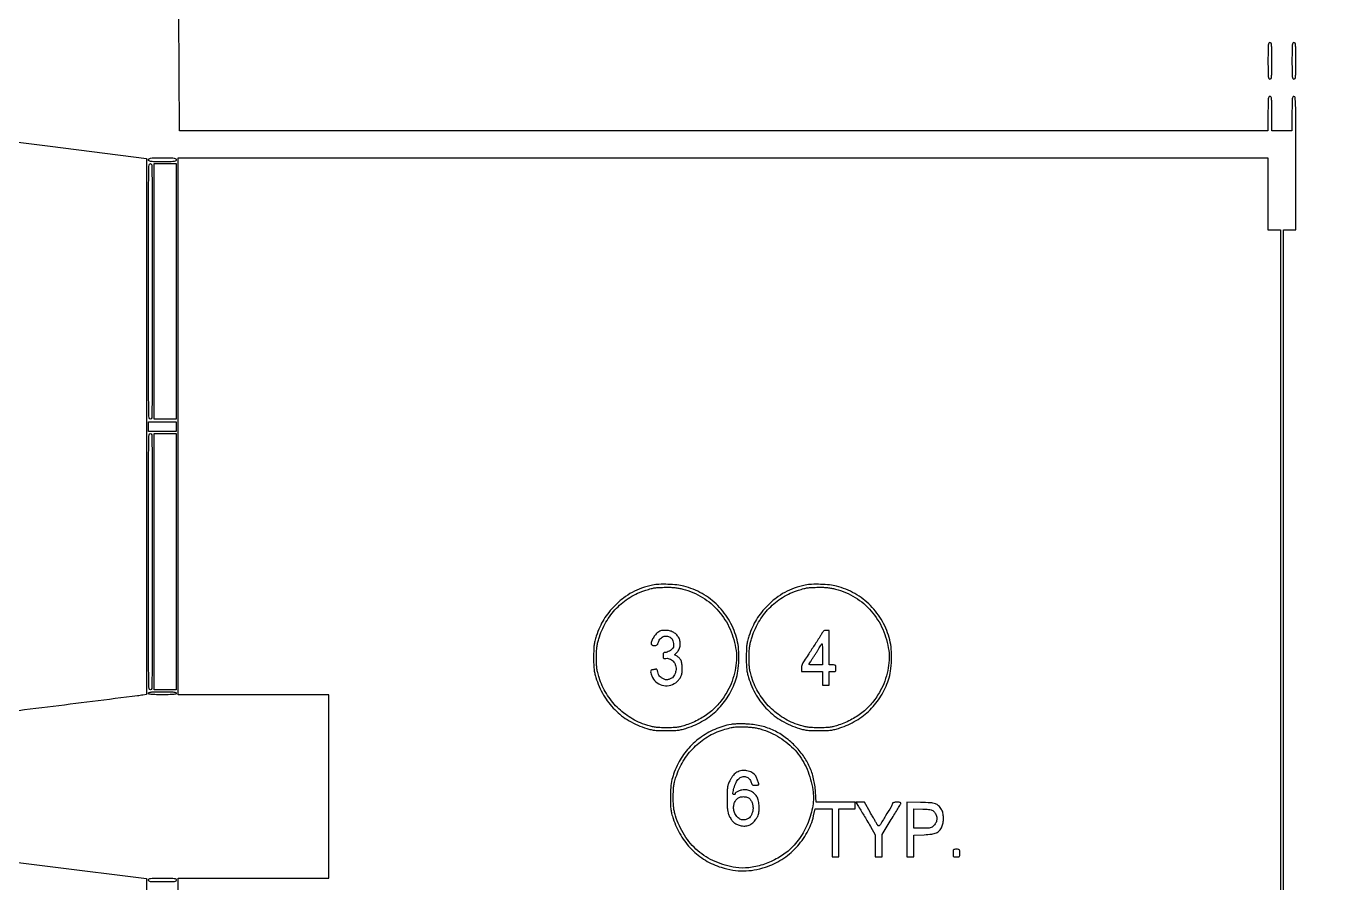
# Model space of a CAD drawing. Extents: x 0 to 1066, y 0 to 761.
# Drawn here: x 109.9 to 224.7, y 477.1 to 552.5 of the extents above; entities that cross this region are included whole.
import ezdxf

# ---------------------------------------------------------------- set-up
doc = ezdxf.new("R2010")
doc.units = 0
doc.header["$MEASUREMENT"] = 0

msp = doc.modelspace()

# ---------------------------------------------------------------- linework, layer by layer
for points in [[(183.390323, 95.266879, 0.000001), (192.989143, 95.254457, 0.000118)], [(111.744029, 619.446938, -0.000004), (103.636415, 618.433797, -0.031087)], [(119.687361, 556.989835, -0.000014), (111.744029, 555.996938, -0.000004), (103.636415, 554.983797, -0.031087)], [(103.5081, 543.008965), (111.98925, 541.95038), (120.4704, 540.891794), (120.4704, 517.273833), (120.4704, 493.655872), (120.15315, 493.605739, -0.008087), (119.687361, 493.539835, -0.000014), (111.744029, 492.546938, -0.000004), (103.636415, 491.533797, -0.031087)], [(103.5081, 479.558965), (111.98925, 478.50038), (120.4704, 477.441794), (120.4704, 453.823833), (120.4704, 430.205872), (120.15315, 430.155739, -0.008087), (119.687361, 430.089835, -0.000014), (111.744029, 429.096938, -0.000004), (103.636415, 428.083797, -0.031087)], [(220.6368, 451.2564), (220.6368, 492.9219), (220.6368, 534.5874), (221.1867, 534.5874), (221.7366, 534.5874), (221.7366, 540.4671, 0.000378), (221.733665, 544.347513, 0.006814), (221.714841, 545.590687, 0.013063), (221.678946, 546.243944, 0.390678), (221.5674, 546.3468, 0.271649), (221.471462, 546.290524, 0.100119), (221.4217, 546.1353, 0.025908), (221.40162, 545.79451, 0.001762), (221.3982, 544.824), (221.3982, 543.3012), (220.5099, 543.3012), (219.6216, 543.3012), (219.6216, 544.824, 0.001762), (219.61818, 545.79451, 0.025908), (219.5981, 546.1353, 0.100119), (219.548338, 546.290524, 0.271649), (219.4524, 546.3468, 0.271649), (219.356462, 546.290524, 0.100119), (219.3067, 546.1353, 0.025908), (219.28662, 545.79451, 0.001762), (219.2832, 544.824), (219.2832, 543.3012), (171.328985, 543.3012), (123.374771, 543.3012), (123.318524, 553.64355, -0.000681)], [(352.558836, 95.240684, -0.000004), (375.624384, 95.211821, -0.198594)], [(479.458836, 95.240684, -0.000004), (502.524384, 95.211821, -0.198594)], [(289.192229, 95.24091, -0.000004), (312.172908, 95.212432, -0.198597)], [(393.551703, 95.267421, -0.000028), (416.092229, 95.24091, -0.000004), (439.072908, 95.212432, -0.198597)], [(542.992229, 95.24091, -0.000004), (565.972908, 95.212432, -0.198597)], [(606.442229, 95.24091, -0.000004), (629.422908, 95.212432, -0.198597)], [(119.687361, 366.639835, -0.000014), (111.744029, 365.646938, -0.000004), (103.636415, 364.633797, -0.031087)]]:
    msp.add_lwpolyline(points, format="xyb")
for points in [[(409.06215, 749.15415), (40.8618, 749.132981), (40.8618, 380.65769), (40.8618, 12.1824), (501.2973, 12.1824), (961.7328, 12.1824), (961.7328, 380.646631), (961.7328, 749.110861), (961.41555, 749.1633, 0.040886), (961.153339, 749.184871, 0.000002), (934.190609, 749.194398, 0.000089), (904.448031, 749.199508, 0.000054), (869.1804, 749.195529, -0.000029), (813.61687, 749.186499, -0.000004), (696.10453, 749.175037, -0.000004), (556.774728, 749.163736, -0.000004)], [(219.2832, 549.477, 0.001648), (219.286584, 548.450009, 0.024577), (219.306576, 548.091675, 0.094461), (219.356001, 547.927989, 0.279234), (219.4524, 547.8696, 0.279234), (219.548799, 547.927989, 0.094461), (219.598224, 548.091675, 0.024577), (219.618216, 548.450009, 0.001648), (219.6216, 549.477, 0.001648), (219.618216, 550.503991, 0.024577), (219.598224, 550.862325, 0.094461), (219.548799, 551.026011, 0.279234), (219.4524, 551.0844, 0.279234), (219.356001, 551.026011, 0.094461), (219.306576, 550.862325, 0.024577), (219.286584, 550.503991, 0.001648)], [(221.3982, 549.477, 0.001648), (221.401584, 548.450009, 0.024577), (221.421576, 548.091675, 0.094461), (221.471001, 547.927989, 0.279234), (221.5674, 547.8696, 0.279234), (221.663799, 547.927989, 0.094461), (221.713224, 548.091675, 0.024577), (221.733216, 548.450009, 0.001648), (221.7366, 549.477, 0.001648), (221.733216, 550.503991, 0.024577), (221.713224, 550.862325, 0.094461), (221.663799, 551.026011, 0.279234), (221.5674, 551.0844, 0.279234), (221.471001, 551.026011, 0.094461), (221.421576, 550.862325, 0.024577), (221.401584, 550.503991, 0.001648)], [(123.093, 540.7632, -0.240299), (123.044891, 540.668878, -0.123223), (122.918513, 540.618067, -0.031956), (122.639162, 540.597589, -0.002322), (121.8663, 540.594, -0.002322), (121.093438, 540.597589, -0.031956), (120.814088, 540.618067, -0.123223), (120.687709, 540.668878, -0.240299), (120.6396, 540.7632, -0.240299), (120.687709, 540.857522, -0.123223), (120.814088, 540.908333, -0.031956), (121.093438, 540.928811, -0.002322), (121.8663, 540.9324, -0.002322), (122.639162, 540.928811, -0.031956), (122.918513, 540.908333, -0.123223), (123.044891, 540.857522, -0.240299)], [(120.978, 529.173, -0.000191), (120.975142, 521.704212, -0.003568), (120.956532, 519.348825, -0.003849), (120.926671, 518.035537, -0.405328), (120.8088, 517.9212, -0.405328), (120.690929, 518.035537, -0.003849), (120.661068, 519.348825, -0.003568), (120.642458, 521.704212, -0.000191), (120.6396, 529.173, -0.000191), (120.642458, 536.641788, -0.003568), (120.661068, 538.997175, -0.003849), (120.690929, 540.310463, -0.405328), (120.8088, 540.4248, -0.405328), (120.926671, 540.310463, -0.003849), (120.956532, 538.997175, -0.003568), (120.975142, 536.641788, -0.000191)], [(120.978, 505.3581, -0.000191), (120.975142, 497.861057, -0.003554), (120.956533, 495.496913, -0.003821), (120.9267, 494.178385, -0.405377), (120.8088, 494.064, -0.405377), (120.6909, 494.178385, -0.003821), (120.661067, 495.496913, -0.003554), (120.642458, 497.861057, -0.000191), (120.6396, 505.3581, -0.000191), (120.642458, 512.855143, -0.003554), (120.661067, 515.219287, -0.003821), (120.6909, 516.537815, -0.405377), (120.8088, 516.6522, -0.405377), (120.9267, 516.537815, -0.003821), (120.956533, 515.219287, -0.003554), (120.975142, 512.855143, -0.000191)], [(165.0546, 503.288418, 0.031613), (164.096811, 503.023328, 0.040174), (163.257075, 502.654828, 0.040403), (162.49084, 502.158718, 0.032563), (161.753382, 501.511318, 0.025794), (161.19766, 500.894894, 0.033618), (160.759585, 500.274562, 0.033245), (160.405001, 499.595448, 0.024376), (160.100756, 498.8016, 0.015316), (159.97115, 498.361856, 0.032242), (159.903419, 498.01255, 0.025179), (159.872261, 497.607215, 0.006227), (159.862981, 496.9404, 0.00639), (159.870162, 496.305954, 0.021473), (159.897981, 495.891593, 0.028456), (159.9561, 495.546552, 0.019624), (160.059156, 495.1638, 0.055407), (160.742994, 493.603077, 0.065233), (161.723946, 492.3232, 0.065475), (162.998161, 491.342802, 0.056433), (164.547, 490.665388, 0.019357), (164.926356, 490.564127, 0.028036), (165.268321, 490.506805, 0.021658), (165.674041, 490.479697, 0.006846), (166.2813, 490.473798, 0.006848), (166.913184, 490.484967, 0.024574), (167.3153, 490.517409, 0.030552), (167.665881, 490.585098, 0.015424), (168.098305, 490.71069, 0.055589), (169.547596, 491.365866, 0.060811), (170.76934, 492.308419, 0.060897), (171.727117, 493.515926, 0.056005), (172.398141, 494.9523, 0.047362), (172.578536, 495.72105, 0.026137), (172.659171, 496.68362, 0.026071), (172.638881, 497.65813, 0.043741), (172.508199, 498.465989, 0.066128), (171.856229, 500.098949, 0.067452), (170.803933, 501.492907, 0.067784), (169.423791, 502.551072, 0.0679), (167.811717, 503.200863, 0.036837), (167.206756, 503.307155, 0.017136), (166.411117, 503.359756, 0.017008), (165.624026, 503.357971, 0.042658)], [(178.506, 503.288418, 0.031613), (177.548211, 503.023328, 0.040174), (176.708475, 502.654828, 0.040403), (175.94224, 502.158718, 0.032563), (175.204782, 501.511318, 0.025794), (174.64906, 500.894894, 0.033618), (174.210985, 500.274562, 0.033245), (173.856401, 499.595448, 0.024376), (173.552156, 498.8016, 0.015316), (173.42255, 498.361856, 0.032242), (173.354819, 498.01255, 0.025179), (173.323661, 497.607215, 0.006227), (173.314381, 496.9404, 0.00639), (173.321562, 496.305954, 0.021473), (173.349381, 495.891593, 0.028456), (173.4075, 495.546552, 0.019624), (173.510556, 495.1638, 0.055407), (174.194394, 493.603077, 0.065233), (175.175346, 492.3232, 0.065475), (176.449561, 491.342802, 0.056433), (177.9984, 490.665388, 0.019357), (178.377756, 490.564127, 0.028036), (178.719721, 490.506805, 0.021658), (179.125441, 490.479697, 0.006846), (179.7327, 490.473798, 0.006848), (180.364584, 490.484967, 0.024574), (180.7667, 490.517409, 0.030552), (181.117281, 490.585098, 0.015424), (181.549705, 490.71069, 0.055589), (182.998996, 491.365866, 0.060811), (184.22074, 492.308419, 0.060897), (185.178517, 493.515926, 0.056005), (185.849541, 494.9523, 0.047362), (186.029936, 495.72105, 0.026137), (186.110571, 496.68362, 0.026071), (186.090281, 497.65813, 0.043741), (185.959599, 498.465989, 0.066128), (185.307629, 500.098949, 0.067452), (184.255333, 501.492907, 0.067784), (182.875191, 502.551072, 0.0679), (181.263117, 503.200863, 0.036837), (180.658156, 503.307155, 0.017136), (179.862517, 503.359756, 0.017008), (179.075426, 503.357971, 0.042658)], [(167.724717, 502.943425, -0.074347), (169.45715, 502.210504, -0.077192), (170.874376, 501.010173, -0.075736), (171.88088, 499.414754, -0.067789), (172.41512, 497.530347, -0.050574), (172.44846, 496.693585, -0.036163), (172.323636, 495.764358, -0.035155), (172.059078, 494.830659, -0.03936), (171.673744, 493.9794, -0.044673), (170.990542, 492.965684, -0.050119), (170.161346, 492.131627, -0.049462), (169.172734, 491.470666, -0.04162), (168.0156, 490.971468, -0.014548), (167.584096, 490.840348, -0.031881), (167.246037, 490.771057, -0.026862), (166.868034, 490.738957, -0.00774), (166.2813, 490.729847, -0.008043), (165.707226, 490.739056, -0.024604), (165.319244, 490.770677, -0.02898), (164.971778, 490.836948, -0.015064), (164.547, 490.957501, -0.059312), (163.143867, 491.592779, -0.060389), (161.938461, 492.536559, -0.060323), (160.992387, 493.742057, -0.058948), (160.352595, 495.147674, -0.014485), (160.22738, 495.582441, -0.029138), (160.158871, 495.932642, -0.024999), (160.125795, 496.321108, -0.008095), (160.114966, 496.8981, -0.008006), (160.122388, 497.450394, -0.021914), (160.150953, 497.839558, -0.026957), (160.209093, 498.17625, -0.018921), (160.30902, 498.5478, -0.054943), (160.95107, 500.023645, -0.062043), (161.878622, 501.258981, -0.063285), (163.063216, 502.209927, -0.061003), (164.4624, 502.848516, -0.009769), (164.939099, 502.989095, -0.031122), (165.263969, 503.056647, -0.026506), (165.620749, 503.088767, -0.005637), (166.244217, 503.104679, -0.013055), (166.652521, 503.099833, -0.01763), (167.020803, 503.072814, -0.01853), (167.371049, 503.021474, -0.017302)], [(181.176117, 502.943425, -0.074347), (182.90855, 502.210504, -0.077192), (184.325776, 501.010173, -0.075736), (185.33228, 499.414754, -0.067789), (185.86652, 497.530347, -0.050574), (185.89986, 496.693585, -0.036163), (185.775036, 495.764358, -0.035155), (185.510478, 494.830659, -0.03936), (185.125144, 493.9794, -0.044673), (184.441942, 492.965684, -0.050119), (183.612746, 492.131627, -0.049462), (182.624134, 491.470666, -0.04162), (181.467, 490.971468, -0.014548), (181.035496, 490.840348, -0.031881), (180.697437, 490.771057, -0.026862), (180.319434, 490.738957, -0.00774), (179.7327, 490.729847, -0.008043), (179.158626, 490.739056, -0.024604), (178.770644, 490.770677, -0.02898), (178.423178, 490.836948, -0.015064), (177.9984, 490.957501, -0.059312), (176.595267, 491.592779, -0.060389), (175.389861, 492.536559, -0.060323), (174.443787, 493.742057, -0.058948), (173.803995, 495.147674, -0.014485), (173.67878, 495.582441, -0.029138), (173.610271, 495.932642, -0.024999), (173.577195, 496.321108, -0.008095), (173.566366, 496.8981, -0.008006), (173.573788, 497.450394, -0.021914), (173.602353, 497.839558, -0.026957), (173.660493, 498.17625, -0.018921), (173.76042, 498.5478, -0.054943), (174.40247, 500.023645, -0.062043), (175.330022, 501.258981, -0.063285), (176.514616, 502.209927, -0.061003), (177.9138, 502.848516, -0.009769), (178.390499, 502.989095, -0.031122), (178.715369, 503.056647, -0.026506), (179.072149, 503.088767, -0.005637), (179.695617, 503.104679, -0.013055), (180.103921, 503.099833, -0.01763), (180.472203, 503.072814, -0.01853), (180.822449, 503.021474, -0.017302)], [(165.446999, 499.054323, 0.057463), (165.207043, 498.789122, 0.049939), (165.020453, 498.463891, 0.055047), (164.926165, 498.170643, 0.30755), (164.986516, 498.026141, 0.073841), (165.043393, 497.999986, 0.031679), (165.125167, 497.981678, 0.030481), (165.216306, 497.972903, 0.035193), (165.303511, 497.975984, 0.070821), (165.405002, 498.001584, 0.106957), (165.47988, 498.052986, 0.089021), (165.535675, 498.138421, 0.037291), (165.579898, 498.269059, -0.132529), (165.765151, 498.596105, -0.133578), (166.089248, 498.784394, -0.140791), (166.450784, 498.777517, -0.152546), (166.74046, 498.578691, -0.080659), (166.846617, 498.386908, -0.053449), (166.906012, 498.141844, -0.055098), (166.910977, 497.904337, -0.130177), (166.851055, 497.739196, -0.076364), (166.729171, 497.610808, -0.037468), (166.540662, 497.486209, -0.037416), (166.339086, 497.392698, -0.090132), (166.177876, 497.3634, 0.062435), (166.077251, 497.350786, 0.182247), (166.020829, 497.311356, 0.126553), (165.992538, 497.2335, 0.024197), (165.9852, 497.081952, 0.019706), (165.991882, 496.912478, 0.183578), (166.022633, 496.847483, 0.205326), (166.086839, 496.823262, 0.025365), (166.239159, 496.837778, -0.152394), (166.625564, 496.776714, -0.124625), (166.945049, 496.503677, -0.114031), (167.114907, 496.088773, -0.113633), (167.085839, 495.640841, -0.033373), (166.989469, 495.383106, -0.075826), (166.876506, 495.209136, -0.082255), (166.723132, 495.085263, -0.044986), (166.502371, 494.98526, -0.038306), (166.368674, 494.949857, -0.06594), (166.253828, 494.944042, -0.064364), (166.139532, 494.968362, -0.034776), (166.007238, 495.025503, -0.033513), (165.803043, 495.149087, -0.075999), (165.672906, 495.273511, -0.076763), (165.58665, 495.430317, -0.034742), (165.521636, 495.656219, 0.025693), (165.486963, 495.785442, 0.090398), (165.446328, 495.860928, 0.165754), (165.396515, 495.892726, 0.152677), (165.335748, 495.888869, -0.033018), (165.275946, 495.870344, -0.017093), (165.199241, 495.854779, -0.016919), (165.118998, 495.84411, -0.024592), (165.047681, 495.8406, 0.220784), (164.934631, 495.788123, 0.181123), (164.889371, 495.661484, 0.085943), (164.929511, 495.448854, 0.028433), (165.058013, 495.157111, 0.118302), (165.462313, 494.684114, 0.116872), (166.039002, 494.443452, 0.115376), (166.668389, 494.485734, 0.113122), (167.218925, 494.80249, 0.047025), (167.435593, 495.044879, 0.065857), (167.575673, 495.298923, 0.060424), (167.652376, 495.597206, 0.03276), (167.6772, 495.975682, 0.037777), (167.649272, 496.344805, 0.065794), (167.563839, 496.639206, 0.079152), (167.419809, 496.863021, 0.087628), (167.217708, 497.021891), (166.997582, 497.1397), (167.222529, 497.374495, 0.095246), (167.404176, 497.655369, 0.073209), (167.490461, 498.011062, 0.072654), (167.470844, 498.379287, 0.090856), (167.344283, 498.696623, 0.061386), (167.127084, 498.963395, 0.070431), (166.860638, 499.155318, 0.068185), (166.543942, 499.270002, 0.052689), (166.178494, 499.308884, 0.022331), (165.933695, 499.298121, 0.061653), (165.765253, 499.261912, 0.066765), (165.618426, 499.187656, 0.029753)], [(180.019327, 499.11885, -0.02131), (179.863222, 498.850235, -0.001046), (179.308211, 497.986523, -0.001781), (178.759811, 497.143614, -0.007016), (178.412956, 496.63047, 0.027631), (178.307435, 496.459582, 0.034975), (178.230405, 496.290734, 0.038361), (178.183319, 496.127846, 0.051224), (178.1676, 495.97482), (178.1676, 495.6714), (179.0982, 495.6714), (180.0288, 495.6714), (180.0288, 495.0792), (180.0288, 494.487), (180.3249, 494.487), (180.621, 494.487), (180.621, 495.0792), (180.621, 495.6714), (180.9171, 495.6714, 0.021868), (181.097096, 495.679276, 0.176278), (181.1709, 495.7137, 0.176278), (181.205324, 495.787504, 0.021868), (181.2132, 495.9675, 0.021868), (181.205324, 496.147496, 0.176278), (181.1709, 496.2213, 0.176278), (181.097096, 496.255724, 0.021868), (180.9171, 496.2636), (180.621, 496.2636), (180.621, 497.7864), (180.621, 499.3092), (180.370177, 499.3092, 0.047683), (180.251194, 499.297827, 0.076778), (180.155506, 499.263565, 0.082746), (180.079542, 499.204339, 0.065001)], [(180.0288, 497.1942), (180.0288, 496.2636), (179.4366, 496.2636, -0.007702), (179.209535, 496.267098, -0.012785), (179.018359, 496.277887, -0.006396), (178.861892, 496.292754, -0.383059), (178.8444, 496.312236, -0.135381), (178.853723, 496.346038, -0.001987), (178.961477, 496.524896, -0.005267), (179.090209, 496.731724, -0.003433), (179.242962, 496.967886, 0.002183), (179.403171, 497.214224, 0.002458), (179.554965, 497.452433, 0.00225), (179.682197, 497.656308, 0.013319), (179.745418, 497.765006, -0.003825), (179.851398, 497.955451, -0.021104), (179.913511, 498.05504, -0.037614), (179.957529, 498.110027, -0.208064), (179.991493, 498.1248, -0.400702), (180.006648, 498.110332, -0.00157), (180.017841, 497.851436, -0.00626), (180.026119, 497.551034, -0.003757)], [(123.093, 493.7679, -0.328801), (123.043123, 493.700253, -0.049302), (122.8674, 493.664338, -0.022561), (122.539821, 493.645328, -0.003213), (121.8663, 493.641, -0.003213), (121.192779, 493.645328, -0.022561), (120.8652, 493.664338, -0.049302), (120.689477, 493.700253, -0.328801), (120.6396, 493.7679, -0.328801), (120.689477, 493.835547, -0.049302), (120.8652, 493.871462, -0.022561), (121.192779, 493.890472, -0.003213), (121.8663, 493.8948, -0.003213), (122.539821, 493.890472, -0.022561), (122.8674, 493.871462, -0.049302), (123.043123, 493.835547, -0.328801)], [(171.971782, 491.021566, 0.057817), (170.536527, 490.582765, 0.056042), (169.223476, 489.823663, 0.056606), (168.123398, 488.800403, 0.061495), (167.315859, 487.582855, 0.021294), (166.972986, 486.815512, 0.038208), (166.768366, 486.156965, 0.037313), (166.663495, 485.46441, 0.019291), (166.630981, 484.5888, 0.006227), (166.640261, 483.921985, 0.025179), (166.671419, 483.51665, 0.032242), (166.73915, 483.167344, 0.015316), (166.868756, 482.7276, 0.055782), (167.539867, 481.259215, 0.059669), (168.506678, 480.011789, 0.061157), (169.71684, 479.052838, 0.064098), (171.104551, 478.433263, 0.031011), (172.129324, 478.193434, 0.043229), (173.06745, 478.11682, 0.043495), (174.000361, 478.202752, 0.031942), (175.009199, 478.452466, 0.066581), (176.448165, 479.128984, 0.061064), (177.706262, 480.176715, 0.061274), (178.670321, 481.493384, 0.068008), (179.245577, 482.959945), (179.3943, 483.57299), (180.13455, 483.573295), (180.8748, 483.5736), (180.8748, 481.4586), (180.8748, 479.3436), (181.1709, 479.3436), (181.467, 479.3436), (181.467, 481.4586), (181.467, 483.5736), (182.1861, 483.5736), (182.9052, 483.5736), (182.9052, 483.8697), (182.9052, 484.1658), (181.182881, 484.1658), (179.460561, 484.1658), (179.410995, 485.07525, 0.041927), (179.248994, 486.23955, 0.050171), (178.898433, 487.289255, 0.049864), (178.343641, 488.253256, 0.040618), (177.573202, 489.162305, 0.041251), (176.622432, 489.969804, 0.05101), (175.614337, 490.546607, 0.051446), (174.517635, 490.903933, 0.043093), (173.3031, 491.057825, 0.008506), (172.917427, 491.066656, 0.008278), (172.528153, 491.062501, 0.00821), (172.186297, 491.04757, 0.030292)], [(174.783795, 490.554274, -0.063515), (176.448894, 489.743864, -0.07465), (177.756662, 488.576252, -0.074176), (178.669869, 487.069429, -0.061662), (179.176724, 485.263385, -0.076508), (179.173525, 483.860843, -0.05739), (178.761595, 482.370433, -0.056181), (178.00788, 480.979396, -0.065487), (176.995366, 479.869582, -0.052405), (175.96013, 479.167837, -0.046446), (174.759549, 478.662824, -0.047747), (173.525062, 478.399798, -0.065344), (172.390038, 478.417958, -0.065741), (170.574643, 478.935651, -0.075282), (169.046462, 479.892398, -0.075155), (167.868121, 481.260213, -0.065223), (167.07702, 482.9814, -0.018921), (166.977093, 483.35295, -0.026957), (166.918953, 483.689642, -0.021914), (166.890388, 484.078806, -0.008006), (166.882966, 484.6311, -0.008095), (166.893795, 485.208092, -0.024999), (166.926871, 485.596558, -0.029138), (166.99538, 485.946759, -0.014485), (167.120595, 486.381526, -0.059326), (167.759893, 487.783259, -0.059369), (168.71033, 488.995302, -0.060066), (169.907456, 489.938285, -0.06352), (171.2727, 490.548525, -0.009142), (171.872182, 490.717789, -0.033182), (172.260833, 490.792763, -0.032443), (172.660293, 490.816504, -0.008462), (173.303295, 490.802085, -0.012323), (173.733484, 490.77452, -0.019305), (174.101196, 490.727478, -0.020981), (174.440564, 490.655924, -0.019086)], [(172.399067, 486.747758, 0.045971), (172.251867, 486.626584, 0.032496), (172.109744, 486.466238, 0.029687), (171.976774, 486.272251, 0.023983), (171.8571, 486.049808, 0.025041), (171.724805, 485.732983, 0.050227), (171.659072, 485.470203, 0.031578), (171.631301, 485.130669, 0.005004), (171.625638, 484.4619, 0.005461), (171.633265, 483.849891, 0.024283), (171.659101, 483.491377, 0.039365), (171.711936, 483.229639, 0.039237), (171.805178, 482.979119, 0.036877), (171.991043, 482.645635, 0.066372), (172.195906, 482.409561, 0.06998), (172.447452, 482.243393, 0.045753), (172.77425, 482.123136, 0.066492), (173.190569, 482.069395, 0.093981), (173.556656, 482.140492, 0.090868), (173.880024, 482.34344, 0.058419), (174.17025, 482.679475, 0.021867), (174.320982, 482.924254, 0.058604), (174.398898, 483.113188, 0.053084), (174.43492, 483.32558, 0.015485), (174.4452, 483.657429, 0.019103), (174.435941, 483.899697, 0.01683), (174.408161, 484.151084, 0.017222), (174.367504, 484.376869, 0.045827), (174.318494, 484.532986, 0.082159), (174.138665, 484.819992, 0.067854), (173.864931, 485.056045, 0.067163), (173.534962, 485.212193, 0.07712), (173.190765, 485.2656, 0.057088), (172.919666, 485.234546, 0.041217), (172.629667, 485.141493, 0.03937), (172.392718, 485.02066, 0.260812), (172.3302, 484.90896, -0.126654), (172.323685, 484.883652, -0.100767), (172.305349, 484.862093, -0.089774), (172.27792, 484.847601, -0.076905), (172.2456, 484.8426, -0.44921), (172.138286, 484.963386, -0.040276), (172.22844, 485.411584, -0.039861), (172.413073, 485.904069, -0.086977), (172.643937, 486.233064, -0.123482), (172.950605, 486.416756, -0.143772), (173.289303, 486.419591, -0.141504), (173.579646, 486.238223, -0.118338), (173.7531, 485.917459, 0.031155), (173.80315, 485.767642, 0.137154), (173.859522, 485.694605, 0.140097), (173.944908, 485.662222, 0.033025), (174.099022, 485.659436, 0.011939), (174.206579, 485.667175, 0.016143), (174.303261, 485.679617, 0.013125), (174.381969, 485.69447, 0.144144), (174.409889, 485.709689, 0.283522), (174.429535, 485.792528, 0.010242), (174.316342, 486.112345, 0.016381), (174.189134, 486.41883, 0.093088), (174.088154, 486.562751, 0.080064), (173.702572, 486.834282, 0.08638), (173.261115, 486.961908, 0.088329), (172.810748, 486.931641, 0.088616)], [(173.644992, 484.450623, -0.061102), (173.79623, 484.193955, -0.056451), (173.885959, 483.901434, -0.05665), (173.907795, 483.597279, -0.062478), (173.858958, 483.306324, -0.029593), (173.763556, 483.045184, -0.071163), (173.655918, 482.870219, -0.080945), (173.512918, 482.745895, -0.047734), (173.309471, 482.645422, -0.125349), (172.986841, 482.608507, -0.114434), (172.673472, 482.72766, -0.100371), (172.413858, 482.990358, -0.076758), (172.246449, 483.359067, -0.061984), (172.196085, 483.694163, -0.074723), (172.235358, 484.009784, -0.078627), (172.362559, 484.287212, -0.079126), (172.568974, 484.511128, -0.111917), (172.817595, 484.62976, -0.069732), (173.140823, 484.656672, -0.071841), (173.447278, 484.594676, -0.144299)], [(183.144011, 483.89085, -0.001172), (183.406236, 483.45945, -0.001101), (183.672047, 483.017637, -0.001037), (183.950795, 482.549805, -0.000807), (184.25207, 482.039898), (184.6818, 481.309896), (184.6818, 480.326748), (184.6818, 479.3436), (184.9779, 479.3436), (185.274, 479.3436), (185.274, 480.339087), (185.274, 481.334575), (186.087722, 482.644437, 0.001251), (186.402547, 483.154057, 0.001877), (186.674554, 483.600592, 0.000756), (186.905792, 483.984738, 0.041969), (186.942773, 484.06005, 0.271453), (186.935277, 484.107235, 0.146892), (186.884855, 484.141098, 0.060045), (186.778155, 484.160487, 0.014954), (186.600554, 484.1658, 0.021007), (186.436824, 484.158918, 0.043634), (186.31095, 484.137152, 0.059971), (186.225281, 484.10311, 0.209504), (186.189653, 484.057178, -0.071387), (186.069656, 483.764607, -0.004482), (185.588546, 482.963302, -0.00158), (185.062272, 482.110384, -0.343875), (184.9779, 482.079358, -0.101242), (184.939597, 482.100876, -0.033091), (184.8933, 482.146656, -0.031416), (184.847313, 482.205662, -0.030714), (184.8087, 482.270398, 0.009657), (184.752146, 482.37498, 0.000822), (184.601296, 482.640487, 0.001088), (184.420128, 482.95654, 0.000842), (184.221445, 483.300067), (183.718789, 484.1658), (183.347395, 484.1658), (182.976, 484.1658)], [(187.4736, 481.762632), (187.4736, 479.3436), (187.7697, 479.3436), (188.0658, 479.3436), (188.0658, 480.305633), (188.0658, 481.267666), (188.982889, 481.305452, 0.019604), (189.655801, 481.359659, 0.074269), (190.061818, 481.471089, 0.10818), (190.334851, 481.670848, 0.070257), (190.55107, 481.998469, 0.072859), (190.659558, 482.352179, 0.043495), (190.688292, 482.792201, 0.04388), (190.641278, 483.220115, 0.089347), (190.51771, 483.533711, 0.060938), (190.260593, 483.854739, 0.112766), (189.977079, 484.028245, 0.064906), (189.545003, 484.113572, 0.010267), (188.67915, 484.152395), (187.4736, 484.181665)], [(189.892124, 483.293932, -0.090604), (190.055445, 483.014811, -0.096743), (190.104511, 482.702449, -0.096801), (190.032436, 482.39473, -0.090828), (189.848908, 482.128892, -0.041495), (189.679585, 481.985561, -0.095432), (189.528411, 481.916372, -0.053375), (189.313303, 481.887749, -0.00641), (188.833708, 481.8816), (188.0658, 481.8816), (188.0658, 482.735766), (188.0658, 483.589933), (188.876924, 483.560616, -0.005885), (189.376845, 483.536654, -0.049345), (189.599825, 483.501064, -0.097057), (189.746673, 483.430056, -0.054245)], [(191.5344, 479.682, 0.01583), (191.541154, 479.468721, 0.165362), (191.574056, 479.388921, 0.192545), (191.646492, 479.351987, 0.022778), (191.8305, 479.3436, 0.022778), (192.014508, 479.351987, 0.192545), (192.086944, 479.388921, 0.165362), (192.119846, 479.468721, 0.01583), (192.1266, 479.682, 0.01583), (192.119846, 479.895279, 0.165362), (192.086944, 479.975079, 0.192545), (192.014508, 480.012013, 0.022778), (191.8305, 480.0204, 0.022778), (191.646492, 480.012013, 0.192545), (191.574056, 479.975079, 0.165362), (191.541154, 479.895279, 0.01583)], [(123.093, 477.3132, -0.240299), (123.044891, 477.218878, -0.123223), (122.918513, 477.168067, -0.031956), (122.639162, 477.147589, -0.002322), (121.8663, 477.144, -0.002322), (121.093438, 477.147589, -0.031956), (120.814088, 477.168067, -0.123223), (120.687709, 477.218878, -0.240299), (120.6396, 477.3132, -0.240299), (120.687709, 477.407522, -0.123223), (120.814088, 477.458333, -0.031956), (121.093438, 477.478811, -0.002322), (121.8663, 477.4824, -0.002322), (122.639162, 477.478811, -0.031956), (122.918513, 477.458333, -0.123223), (123.044891, 477.407522, -0.240299)]]:
    msp.add_lwpolyline(points, format="xyb", close=True)
for points in [[(123.093, 529.173), (123.093, 517.9212), (122.1201, 517.9212), (121.1472, 517.9212), (121.1472, 529.173), (121.1472, 540.4248), (122.1201, 540.4248), (123.093, 540.4248)], [(123.093, 517.2444), (123.093, 516.8214), (121.8663, 516.8214), (120.6396, 516.8214), (120.6396, 517.2444), (120.6396, 517.6674), (121.8663, 517.6674), (123.093, 517.6674)], [(123.093, 505.3581), (123.093, 494.064), (122.1201, 494.064), (121.1472, 494.064), (121.1472, 505.3581), (121.1472, 516.6522), (122.1201, 516.6522), (123.093, 516.6522)]]:
    msp.add_lwpolyline(points, close=True)
msp.add_lwpolyline([(123.283201, 453.81555), (123.261902, 477.4824), (129.903151, 477.4824), (136.5444, 477.4824), (136.5444, 485.5617), (136.5444, 493.641), (129.9033, 493.641), (123.2622, 493.641), (123.2622, 517.2867), (123.2622, 540.9324), (171.2727, 540.9324), (219.2832, 540.9324), (219.2832, 537.7599), (219.2832, 534.5874), (219.8331, 534.5874), (220.383, 534.5874), (220.383, 492.935055), (220.383, 451.282711)])

doc.saveas('drawing.dxf')
